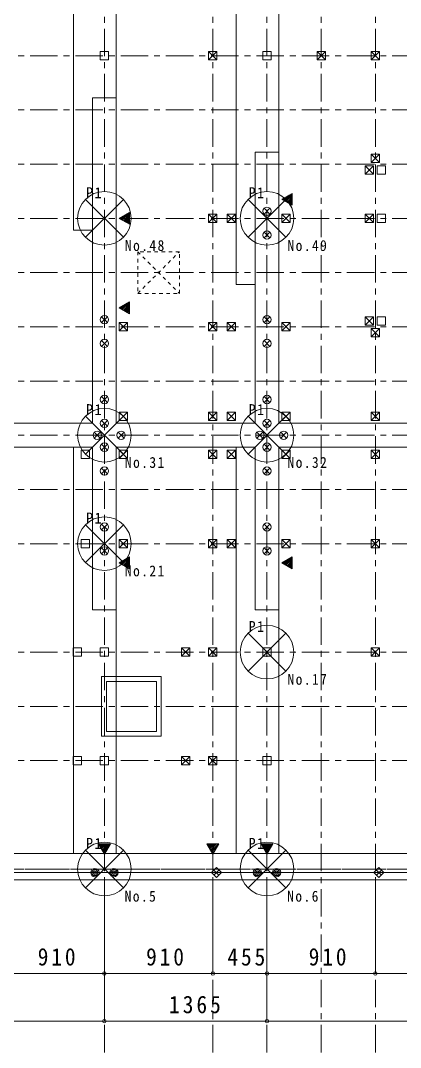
# Model space of a CAD drawing. Units: millimetres at full size, sheet at 1:50. Extents: x -17704 to 55037, y -1981 to 18549.
# Drawn here: x 36915 to 40105, y 5087 to 13704 of the extents above; entities that cross this region are included whole.
import ezdxf

# ---------------------------------------------------------------- set-up
doc = ezdxf.new("R2010")
doc.units = ezdxf.units.MM
doc.header["$LTSCALE"] = 50
doc.linetypes.add('USER2', pattern=[7.6, 4.6, -1, 1, -1])
doc.linetypes.add('USER4', pattern=[1.2, 0.6, -0.6])
for name, color, linetype, lineweight in [('0-1_画層21', 30, 'Continuous', 18), ('8-0', 9, 'Continuous', 18), ('F-0', 7, 'Continuous', 18)]:
    doc.layers.add(name, color=color, linetype=linetype, lineweight=lineweight)
doc.styles.add('ＭＳ ゴシック', font='')
doc.styles.get('ＭＳ ゴシック').set_extended_font_data('MS Gothic')

msp = doc.modelspace()

# ---------------------------------------------------------------- linework, layer by layer
at = {"layer": '0-1_画層21'}
for p, q in [((37359.27, 12953.83), (37359.27, 14643.83)), ((37719.27, 14503.83), (37719.27, 13053.83)), ((38724.27, 12498.83), (38724.27, 14513.83)), ((39084.27, 14513.83), (39084.27, 12598.83)), ((37359.27, 11943.83), (37359.27, 13053.83)), ((37519.27, 11943.83), (37519.27, 13053.83)), ((37519.27, 13053.83), (37719.27, 13053.83)), ((37719.27, 13053.83), (37719.27, 11943.83)), ((38724.27, 11488.83), (38724.27, 12598.83)), ((39084.27, 12598.83), (39084.27, 11488.83)), ((37519.27, 10323.83), (37519.27, 12143.83)), ((37719.27, 12143.83), (37719.27, 10323.83)), ((38884.27, 10323.83), (38884.27, 11688.83)), ((39084.27, 11688.83), (39084.27, 10323.83)), ((38884.27, 11488.83), (38724.27, 11488.83)), ((35899.27, 10323.83), (37519.27, 10323.83)), ((37719.27, 10323.83), (38884.27, 10323.83)), ((39084.27, 10323.83), (40674.27, 10323.83)), ((37519.27, 10123.83), (32289.28, 10123.83)), ((37359.27, 8758.83), (37359.27, 10123.83)), ((37519.27, 8758.83), (37519.27, 10123.83)), ((37719.27, 10123.83), (37719.27, 8758.83)), ((38884.27, 10123.83), (37719.27, 10123.83)), ((38724.27, 8758.83), (38724.27, 10123.83)), ((38884.27, 8758.83), (38884.27, 10123.83)), ((39084.27, 10123.83), (39084.27, 8758.83)), ((40674.27, 10123.83), (39084.27, 10123.83)), ((37359.27, 6713.84), (37359.27, 8858.83)), ((38724.27, 6713.84), (38724.27, 8858.83)), ((37719.27, 8758.83), (37519.27, 8758.83)), ((37719.27, 8758.83), (37719.27, 6713.84)), ((39084.27, 8758.83), (38884.27, 8758.83)), ((39084.27, 8758.83), (39084.27, 6713.84)), ((32289.28, 6713.84), (42069.27, 6713.84)), ((51814.25, 6493.84), (32069.28, 6493.84))]:
    msp.add_line(p, q, dxfattribs=at)
msp.add_lwpolyline([(38884.27, 11488.83), (38884.27, 12598.83), (39084.27, 12598.83)], dxfattribs=at)
at = {"layer": '8-0', "linetype": 'USER2'}
for p, q in [((37619.27, 4665.27), (37619.27, 17849.36)), ((38529.27, 4665.27), (38529.27, 17849.36)), ((38984.27, 4665.27), (38984.27, 17849.36)), ((39439.27, 4665.27), (39439.27, 17849.36)), ((39894.27, 4665.27), (39894.27, 17849.36)), ((29396.01, 13408.83), (52724.25, 13408.83)), ((29396.01, 12953.83), (52724.25, 12953.83)), ((29396.01, 12498.83), (52724.25, 12498.83)), ((29396.01, 12043.83), (52724.25, 12043.83)), ((29396.01, 11588.83), (52724.25, 11588.83)), ((29396.01, 11133.83), (52724.25, 11133.83)), ((29396.01, 10678.83), (52724.25, 10678.83)), ((29396.01, 10223.83), (52724.25, 10223.83)), ((29396.01, 9768.83), (52724.25, 9768.83)), ((29396.01, 9313.83), (52724.25, 9313.83)), ((29396.01, 8403.84), (52724.25, 8403.84)), ((29396.01, 7948.84), (52724.25, 7948.84)), ((29396.01, 7493.84), (52724.25, 7493.84)), ((29396.01, 6583.84), (52724.25, 6583.84))]:
    msp.add_line(p, q, dxfattribs=at)
at = {"layer": '8-0'}
for p, q in [((38494.27, 13373.83), (38564.27, 13443.83)), ((38564.27, 13373.83), (38494.27, 13443.83)), ((39404.27, 13373.83), (39474.27, 13443.83)), ((39474.27, 13373.83), (39404.27, 13443.83)), ((39859.27, 13373.83), (39929.27, 13443.83)), ((39929.27, 13373.83), (39859.27, 13443.83)), ((39859.27, 12513.83), (39929.27, 12583.83)), ((39929.27, 12513.83), (39859.27, 12583.83)), ((39809.27, 12413.83), (39879.27, 12483.83)), ((39879.27, 12413.83), (39809.27, 12483.83)), ((39125.67, 12194.36), (39170.49, 12239.18)), ((39134.64, 12189.18), (39195.87, 12250.42)), ((39116.71, 12199.54), (39137.03, 12219.86)), ((39143.61, 12184.01), (39195.87, 12236.27)), ((39152.57, 12178.83), (39195.87, 12222.13)), ((39161.54, 12173.65), (39195.87, 12207.99)), ((39170.5, 12168.48), (39195.87, 12193.85)), ((39179.47, 12163.3), (39195.87, 12179.71)), ((39188.43, 12158.12), (39195.87, 12165.56)), ((37760.68, 12034.36), (37805.49, 12079.18)), ((37769.64, 12029.18), (37830.87, 12090.42)), ((37778.61, 12024.01), (37830.87, 12076.27)), ((38494.27, 12008.83), (38564.27, 12078.83)), ((38564.27, 12008.83), (38494.27, 12078.83)), ((38649.27, 12008.83), (38719.27, 12078.83)), ((38719.27, 12008.83), (38649.27, 12078.83)), ((38959.52, 12079.08), (39009.02, 12128.58)), ((39009.02, 12079.08), (38959.52, 12128.58)), ((39109.27, 12008.83), (39179.27, 12078.83)), ((39179.27, 12008.83), (39109.27, 12078.83)), ((39809.27, 12008.83), (39879.27, 12078.83)), ((39879.27, 12008.83), (39809.27, 12078.83)), ((37751.71, 12039.54), (37772.03, 12059.86)), ((37787.57, 12018.83), (37830.87, 12062.13)), ((37796.54, 12013.65), (37830.87, 12047.99)), ((37805.51, 12008.48), (37830.87, 12033.85)), ((37814.47, 12003.3), (37830.87, 12019.71)), ((37823.44, 11998.12), (37830.87, 12005.56)), ((37519.27, 11943.83), (37359.27, 11943.83)), ((38959.52, 11879.08), (39009.02, 11928.58)), ((39009.02, 11879.08), (38959.52, 11928.58)), ((37751.71, 11289.54), (37772.03, 11309.86)), ((37760.68, 11284.36), (37805.49, 11329.18)), ((37769.64, 11279.18), (37830.87, 11340.42)), ((37778.61, 11274.01), (37830.87, 11326.27)), ((37787.57, 11268.83), (37830.87, 11312.13)), ((37796.54, 11263.65), (37830.87, 11297.99)), ((37594.52, 11169.08), (37644.02, 11218.58)), ((37644.02, 11169.08), (37594.52, 11218.58)), ((37805.51, 11258.48), (37830.87, 11283.85)), ((37814.47, 11253.3), (37830.87, 11269.71)), ((37823.44, 11248.13), (37830.87, 11255.56)), ((38959.52, 11169.08), (39009.02, 11218.58)), ((39009.02, 11169.08), (38959.52, 11218.58)), ((39809.27, 11148.83), (39879.27, 11218.83)), ((39879.27, 11148.83), (39809.27, 11218.83)), ((37744.27, 11098.83), (37814.27, 11168.83)), ((37814.27, 11098.83), (37744.27, 11168.83)), ((38494.27, 11098.83), (38564.27, 11168.83)), ((38564.27, 11098.83), (38494.27, 11168.83)), ((38649.27, 11098.83), (38719.27, 11168.83)), ((38719.27, 11098.83), (38649.27, 11168.83)), ((39109.27, 11098.83), (39179.27, 11168.83)), ((39179.27, 11098.83), (39109.27, 11168.83)), ((39859.27, 11048.83), (39929.27, 11118.83)), ((39929.27, 11048.83), (39859.27, 11118.83)), ((37594.52, 10969.08), (37644.02, 11018.58)), ((37644.02, 10969.08), (37594.52, 11018.58)), ((38959.52, 10969.08), (39009.02, 11018.58)), ((39009.02, 10969.08), (38959.52, 11018.58)), ((37594.52, 10499.08), (37644.02, 10548.58)), ((37644.02, 10499.08), (37594.52, 10548.58)), ((38959.52, 10499.08), (39009.02, 10548.58)), ((39009.02, 10499.08), (38959.52, 10548.58)), ((37594.52, 10299.08), (37644.02, 10348.58)), ((37644.02, 10299.08), (37594.52, 10348.58)), ((37744.27, 10348.83), (37814.27, 10418.83)), ((37814.27, 10348.83), (37744.27, 10418.83)), ((38494.27, 10348.83), (38564.27, 10418.83)), ((38564.27, 10348.83), (38494.27, 10418.83)), ((38649.27, 10348.83), (38719.27, 10418.83)), ((38719.27, 10348.83), (38649.27, 10418.83)), ((38959.52, 10299.08), (39009.02, 10348.58)), ((39009.02, 10299.08), (38959.52, 10348.58)), ((39109.27, 10348.83), (39179.27, 10418.83)), ((39179.27, 10348.83), (39109.27, 10418.83)), ((39859.27, 10348.83), (39929.27, 10418.83)), ((39929.27, 10348.83), (39859.27, 10418.83)), ((37534.52, 10199.08), (37584.02, 10248.58)), ((37584.02, 10199.08), (37534.52, 10248.58)), ((37734.52, 10199.08), (37784.02, 10248.58)), ((37784.02, 10199.08), (37734.52, 10248.58)), ((38899.52, 10199.08), (38949.02, 10248.58)), ((38949.02, 10199.08), (38899.52, 10248.58)), ((39099.52, 10199.08), (39149.02, 10248.58)), ((39149.02, 10199.08), (39099.52, 10248.58)), ((37594.52, 10099.08), (37644.02, 10148.58)), ((37644.02, 10099.08), (37594.52, 10148.58)), ((37744.27, 10028.83), (37814.27, 10098.83)), ((37814.27, 10028.83), (37744.27, 10098.83)), ((38494.27, 10028.83), (38564.27, 10098.83)), ((38564.27, 10028.83), (38494.27, 10098.83)), ((38649.27, 10028.83), (38719.27, 10098.83)), ((38719.27, 10028.83), (38649.27, 10098.83)), ((38959.52, 10099.08), (39009.02, 10148.58)), ((39009.02, 10099.08), (38959.52, 10148.58)), ((39109.27, 10028.83), (39179.27, 10098.83)), ((39179.27, 10028.83), (39109.27, 10098.83)), ((39859.27, 10028.83), (39929.27, 10098.83)), ((39929.27, 10028.83), (39859.27, 10098.83)), ((37594.52, 9899.08), (37644.02, 9948.58)), ((37644.02, 9899.08), (37594.52, 9948.58)), ((38959.52, 9899.08), (39009.02, 9948.58)), ((39009.02, 9899.08), (38959.52, 9948.58)), ((37594.52, 9429.09), (37644.02, 9478.58)), ((37644.02, 9429.09), (37594.52, 9478.58)), ((38959.52, 9429.09), (39009.02, 9478.58)), ((39009.02, 9429.09), (38959.52, 9478.58)), ((37744.27, 9278.83), (37814.27, 9348.83)), ((37814.27, 9278.83), (37744.27, 9348.83)), ((38494.27, 9278.83), (38564.27, 9348.83)), ((38564.27, 9278.83), (38494.27, 9348.83)), ((38649.27, 9278.83), (38719.27, 9348.83)), ((38719.27, 9278.83), (38649.27, 9348.83)), ((39109.27, 9278.83), (39179.27, 9348.83)), ((39179.27, 9278.83), (39109.27, 9348.83)), ((39859.27, 9278.83), (39929.27, 9348.83)), ((39929.27, 9278.83), (39859.27, 9348.83)), ((37594.52, 9229.09), (37644.02, 9278.58)), ((37644.02, 9229.09), (37594.52, 9278.58)), ((38959.52, 9229.09), (39009.02, 9278.58)), ((39009.02, 9229.09), (38959.52, 9278.58)), ((37751.71, 9149.54), (37772.03, 9169.86)), ((37760.68, 9144.36), (37805.49, 9189.18)), ((37769.64, 9139.19), (37830.87, 9200.42)), ((37778.61, 9134.01), (37830.87, 9186.28)), ((37787.57, 9128.83), (37830.87, 9172.14)), ((37796.54, 9123.66), (37830.87, 9157.99)), ((37805.51, 9118.48), (37830.87, 9143.85)), ((39116.71, 9149.54), (39137.03, 9169.86)), ((39125.67, 9144.36), (39170.49, 9189.18)), ((39134.64, 9139.19), (39195.87, 9200.42)), ((39143.61, 9134.01), (39195.87, 9186.28)), ((39152.57, 9128.83), (39195.87, 9172.14)), ((39161.54, 9123.66), (39195.87, 9157.99)), ((39170.5, 9118.48), (39195.87, 9143.85)), ((37814.47, 9113.31), (37830.87, 9129.71)), ((37823.44, 9108.13), (37830.87, 9115.57)), ((39179.47, 9113.31), (39195.87, 9129.71)), ((39188.43, 9108.13), (39195.87, 9115.57)), ((38266.77, 8368.84), (38336.77, 8438.84)), ((38336.77, 8368.84), (38266.77, 8438.84)), ((38494.27, 8368.84), (38564.27, 8438.84)), ((38564.27, 8368.84), (38494.27, 8438.84)), ((39859.27, 8368.84), (39929.27, 8438.84)), ((39929.27, 8368.84), (39859.27, 8438.84)), ((38266.77, 7458.84), (38336.77, 7528.84)), ((38336.77, 7458.84), (38266.77, 7528.84)), ((38494.27, 7458.84), (38564.27, 7528.84)), ((38564.27, 7458.84), (38494.27, 7528.84)), ((37573.57, 6788), (37581.01, 6795.44)), ((37578.74, 6779.04), (37595.15, 6795.44)), ((37583.92, 6770.07), (37609.29, 6795.44)), ((37589.1, 6761.1), (37623.43, 6795.44)), ((37594.27, 6752.14), (37637.57, 6795.44)), ((37599.45, 6743.17), (37651.72, 6795.44)), ((37604.63, 6734.21), (37665.86, 6795.44)), ((37609.8, 6725.24), (37654.62, 6770.06)), ((37614.98, 6716.28), (37635.3, 6736.6)), ((38483.57, 6788), (38491, 6795.44)), ((38488.74, 6779.04), (38505.15, 6795.44)), ((38493.92, 6770.07), (38519.29, 6795.44)), ((38499.1, 6761.1), (38533.43, 6795.44)), ((38504.27, 6752.14), (38547.57, 6795.44)), ((38509.45, 6743.17), (38561.71, 6795.44)), ((38514.62, 6734.21), (38575.86, 6795.44)), ((38519.8, 6725.24), (38564.62, 6770.06)), ((38524.98, 6716.28), (38545.3, 6736.6)), ((38938.57, 6788), (38946, 6795.44)), ((38943.74, 6779.04), (38960.15, 6795.44)), ((38948.92, 6770.07), (38974.29, 6795.44)), ((38954.09, 6761.1), (38988.43, 6795.44)), ((38959.27, 6752.14), (39002.57, 6795.44)), ((38964.45, 6743.17), (39016.71, 6795.44)), ((38969.62, 6734.21), (39030.86, 6795.44)), ((38974.8, 6725.24), (39019.62, 6770.06)), ((38979.98, 6716.28), (39000.3, 6736.6)), ((38517.06, 6554.05), (38559.06, 6596.05)), ((38559.06, 6511.62), (38517.06, 6553.62)), ((38538.27, 6532.84), (38580.27, 6574.84)), ((38580.27, 6532.84), (38538.27, 6574.84)), ((38601.48, 6554.05), (38559.48, 6596.05)), ((38559.48, 6511.62), (38601.48, 6553.62)), ((39882.06, 6554.05), (39924.06, 6596.05)), ((39924.06, 6511.62), (39882.06, 6553.62)), ((39903.27, 6532.84), (39945.27, 6574.84)), ((39945.27, 6532.84), (39903.27, 6574.84)), ((39966.48, 6554.05), (39924.48, 6596.05)), ((39924.48, 6511.62), (39966.48, 6553.62)), ((37619.27, 5306.81), (37619.27, 6506.81)), ((37619.27, 5306.81), (37619.27, 6506.81)), ((37619.27, 5706.81), (37619.27, 6506.81)), ((37619.27, 5706.81), (37619.27, 6506.81)), ((38529.27, 5706.81), (38529.27, 6506.81)), ((38529.27, 5706.81), (38529.27, 6506.81)), ((38984.27, 5306.81), (38984.27, 6506.81)), ((38984.27, 5306.81), (38984.27, 6506.81)), ((38984.27, 5706.81), (38984.27, 6506.81)), ((38984.27, 5706.81), (38984.27, 6506.81)), ((39894.27, 5706.81), (39894.27, 6506.81)), ((39894.27, 5706.81), (39894.27, 6506.81)), ((36709.27, 5706.81), (37619.27, 5706.81)), ((37619.27, 5706.81), (38529.27, 5706.81)), ((38529.27, 5706.81), (38984.27, 5706.81)), ((38984.27, 5706.81), (39894.27, 5706.81)), ((39894.27, 5706.81), (40804.27, 5706.81)), ((32159.28, 5306.81), (37619.27, 5306.81)), ((37619.27, 5306.81), (38984.27, 5306.81)), ((38984.27, 5306.81), (42169.27, 5306.81))]:
    msp.add_line(p, q, dxfattribs=at)
at = {"layer": '8-0', "linetype": 'USER4'}
for p, q in [((37899.27, 11413.83), (38249.27, 11763.83)), ((37899.27, 11763.83), (38249.27, 11413.83))]:
    msp.add_line(p, q, dxfattribs=at)
at = {"layer": '8-0', "linetype": 'USER2'}
msp.add_lwpolyline([(32159.28, 14773.83), (38529.27, 14773.83), (38529.27, 16593.82), (40804.27, 16593.82), (40804.27, 10223.83), (43534.26, 10223.83), (43534.26, 17048.82), (48539.26, 17048.82), (48539.26, 15683.83), (50359.26, 15683.83), (50359.26, 12498.83), (49449.26, 12498.83), (49449.26, 9313.83), (51724.25, 9313.83), (51724.25, 6583.84), (32159.28, 6583.84)], close=True, dxfattribs=at)
at = {"layer": '8-0'}
for points in [[(37584.27, 13373.83), (37654.27, 13373.83), (37654.27, 13443.83), (37584.27, 13443.83)], [(38494.27, 13373.83), (38564.27, 13373.83), (38564.27, 13443.83), (38494.27, 13443.83)], [(38949.27, 13373.83), (39019.27, 13373.83), (39019.27, 13443.83), (38949.27, 13443.83)], [(39404.27, 13373.83), (39474.27, 13373.83), (39474.27, 13443.83), (39404.27, 13443.83)], [(39859.27, 13373.83), (39929.27, 13373.83), (39929.27, 13443.83), (39859.27, 13443.83)], [(39859.27, 12513.83), (39929.27, 12513.83), (39929.27, 12583.83), (39859.27, 12583.83)], [(39809.27, 12413.83), (39879.27, 12413.83), (39879.27, 12483.83), (39809.27, 12483.83)], [(39909.27, 12413.83), (39979.27, 12413.83), (39979.27, 12483.83), (39909.27, 12483.83)], [(39109.27, 12203.83), (39195.87, 12153.83), (39195.87, 12253.83)], [(37744.27, 12043.83), (37830.87, 11993.83), (37830.87, 12093.83)], [(38494.27, 12008.83), (38564.27, 12008.83), (38564.27, 12078.83), (38494.27, 12078.83)], [(38649.27, 12008.83), (38719.27, 12008.83), (38719.27, 12078.83), (38649.27, 12078.83)], [(39109.27, 12008.83), (39179.27, 12008.83), (39179.27, 12078.83), (39109.27, 12078.83)], [(39809.27, 12008.83), (39879.27, 12008.83), (39879.27, 12078.83), (39809.27, 12078.83)], [(39909.27, 12008.83), (39979.27, 12008.83), (39979.27, 12078.83), (39909.27, 12078.83)], [(37744.27, 11293.83), (37830.87, 11243.83), (37830.87, 11343.83)], [(39809.27, 11148.83), (39879.27, 11148.83), (39879.27, 11218.83), (39809.27, 11218.83)], [(39909.27, 11148.83), (39979.27, 11148.83), (39979.27, 11218.83), (39909.27, 11218.83)], [(37744.27, 11098.83), (37814.27, 11098.83), (37814.27, 11168.83), (37744.27, 11168.83)], [(38494.27, 11098.83), (38564.27, 11098.83), (38564.27, 11168.83), (38494.27, 11168.83)], [(38649.27, 11098.83), (38719.27, 11098.83), (38719.27, 11168.83), (38649.27, 11168.83)], [(39109.27, 11098.83), (39179.27, 11098.83), (39179.27, 11168.83), (39109.27, 11168.83)], [(39859.27, 11048.83), (39929.27, 11048.83), (39929.27, 11118.83), (39859.27, 11118.83)], [(37744.27, 10348.83), (37814.27, 10348.83), (37814.27, 10418.83), (37744.27, 10418.83)], [(38494.27, 10348.83), (38564.27, 10348.83), (38564.27, 10418.83), (38494.27, 10418.83)], [(38649.27, 10348.83), (38719.27, 10348.83), (38719.27, 10418.83), (38649.27, 10418.83)], [(39109.27, 10348.83), (39179.27, 10348.83), (39179.27, 10418.83), (39109.27, 10418.83)], [(39859.27, 10348.83), (39929.27, 10348.83), (39929.27, 10418.83), (39859.27, 10418.83)], [(37424.27, 10028.83), (37494.27, 10028.83), (37494.27, 10098.83), (37424.27, 10098.83)], [(37744.27, 10028.83), (37814.27, 10028.83), (37814.27, 10098.83), (37744.27, 10098.83)], [(38494.27, 10028.83), (38564.27, 10028.83), (38564.27, 10098.83), (38494.27, 10098.83)], [(38649.27, 10028.83), (38719.27, 10028.83), (38719.27, 10098.83), (38649.27, 10098.83)], [(39109.27, 10028.83), (39179.27, 10028.83), (39179.27, 10098.83), (39109.27, 10098.83)], [(39859.27, 10028.83), (39929.27, 10028.83), (39929.27, 10098.83), (39859.27, 10098.83)], [(37424.27, 9278.83), (37494.27, 9278.83), (37494.27, 9348.83), (37424.27, 9348.83)], [(37744.27, 9278.83), (37814.27, 9278.83), (37814.27, 9348.83), (37744.27, 9348.83)], [(38494.27, 9278.83), (38564.27, 9278.83), (38564.27, 9348.83), (38494.27, 9348.83)], [(38649.27, 9278.83), (38719.27, 9278.83), (38719.27, 9348.83), (38649.27, 9348.83)], [(39109.27, 9278.83), (39179.27, 9278.83), (39179.27, 9348.83), (39109.27, 9348.83)], [(39859.27, 9278.83), (39929.27, 9278.83), (39929.27, 9348.83), (39859.27, 9348.83)], [(37744.27, 9153.83), (37830.87, 9103.83), (37830.87, 9203.83)], [(39109.27, 9153.83), (39195.87, 9103.83), (39195.87, 9203.83)], [(37356.77, 8368.84), (37426.77, 8368.84), (37426.77, 8438.84), (37356.77, 8438.84)], [(37584.27, 8368.84), (37654.27, 8368.84), (37654.27, 8438.84), (37584.27, 8438.84)], [(38266.77, 8368.84), (38336.77, 8368.84), (38336.77, 8438.84), (38266.77, 8438.84)], [(38494.27, 8368.84), (38564.27, 8368.84), (38564.27, 8438.84), (38494.27, 8438.84)], [(38949.27, 8368.84), (39019.27, 8368.84), (39019.27, 8438.84), (38949.27, 8438.84)], [(39859.27, 8368.84), (39929.27, 8368.84), (39929.27, 8438.84), (39859.27, 8438.84)], [(38096.27, 8198.84), (37596.27, 8198.84), (37596.27, 7698.84), (38096.27, 7698.84)], [(38056.27, 8158.84), (37636.27, 8158.84), (37636.27, 7738.84), (38056.27, 7738.84)], [(37356.77, 7458.84), (37426.77, 7458.84), (37426.77, 7528.84), (37356.77, 7528.84)], [(37584.27, 7458.84), (37654.27, 7458.84), (37654.27, 7528.84), (37584.27, 7528.84)], [(38266.77, 7458.84), (38336.77, 7458.84), (38336.77, 7528.84), (38266.77, 7528.84)], [(38494.27, 7458.84), (38564.27, 7458.84), (38564.27, 7528.84), (38494.27, 7528.84)], [(38949.27, 7458.84), (39019.27, 7458.84), (39019.27, 7528.84), (38949.27, 7528.84)], [(37619.27, 6708.84), (37669.27, 6795.44), (37569.27, 6795.44)], [(38529.27, 6708.84), (38579.27, 6795.44), (38479.27, 6795.44)], [(38984.27, 6708.84), (39034.27, 6795.44), (38934.27, 6795.44)]]:
    msp.add_lwpolyline(points, close=True, dxfattribs=at)
at = {"layer": '8-0', "linetype": 'USER4'}
msp.add_lwpolyline([(38249.27, 11763.83), (37899.27, 11763.83), (37899.27, 11413.83), (38249.27, 11413.83)], close=True, dxfattribs=at)
at = {"layer": '8-0'}
msp.add_lwpolyline([(51754.25, 9343.83), (51754.25, 6553.84), (32129.28, 6553.84), (31219.28, 6553.84)], dxfattribs=at)
for centre, radius in [((38984.27, 12103.83), 35), ((38984.27, 11903.83), 35), ((37619.27, 11193.83), 35), ((38984.27, 11193.83), 35), ((37619.27, 10993.83), 35), ((38984.27, 10993.83), 35), ((37619.27, 10523.83), 35), ((38984.27, 10523.83), 35), ((37619.27, 10323.83), 35), ((38984.27, 10323.83), 35), ((37559.27, 10223.83), 35), ((37759.27, 10223.83), 35), ((38924.27, 10223.83), 35), ((39124.27, 10223.83), 35), ((37619.27, 10123.83), 35), ((38984.27, 10123.83), 35), ((37619.27, 9923.83), 35), ((38984.27, 9923.83), 35), ((37619.27, 9453.83), 35), ((38984.27, 9453.83), 35), ((37619.27, 9253.83), 35), ((38984.27, 9253.83), 35), ((37539.27, 6553.84), 35), ((37539.27, 6553.84), 25), ((37539.27, 6553.84), 15), ((37539.27, 6553.84), 5), ((37699.27, 6553.84), 35), ((37699.27, 6553.84), 25), ((37699.27, 6553.84), 15), ((37699.27, 6553.84), 5), ((38904.27, 6553.84), 35), ((38904.27, 6553.84), 25), ((38904.27, 6553.84), 15), ((38904.27, 6553.84), 5), ((39064.27, 6553.84), 35), ((39064.27, 6553.84), 25), ((39064.27, 6553.84), 15), ((39064.27, 6553.84), 5), ((37619.27, 5706.81), 15), ((37619.27, 5706.81), 15), ((38529.27, 5706.81), 15), ((38529.27, 5706.81), 15), ((38984.27, 5706.81), 15), ((38984.27, 5706.81), 15), ((39894.27, 5706.81), 15), ((39894.27, 5706.81), 15), ((37619.27, 5306.81), 15), ((37619.27, 5306.81), 15), ((38984.27, 5306.81), 15), ((38984.27, 5306.81), 15)]:
    msp.add_circle(centre, radius, dxfattribs=at)
at = {"layer": 'F-0', "color": 5}
for p, q in [((37460.19, 11884.73), (37778.39, 12202.93)), ((37460.19, 12202.93), (37778.39, 11884.73)), ((38825.19, 11884.73), (39143.39, 12202.93)), ((38825.19, 12202.93), (39143.39, 11884.73)), ((37460.19, 10064.73), (37778.39, 10382.93)), ((37460.19, 10382.93), (37778.39, 10064.73)), ((38825.19, 10064.73), (39143.39, 10382.93)), ((38825.19, 10382.93), (39143.39, 10064.73)), ((37460.19, 9154.73), (37778.39, 9472.93)), ((37460.19, 9472.93), (37778.39, 9154.73)), ((38825.19, 8244.73), (39143.39, 8562.93)), ((38825.19, 8562.93), (39143.39, 8244.73)), ((37460.19, 6424.73), (37778.39, 6742.93)), ((37460.19, 6742.93), (37778.39, 6424.73)), ((38825.19, 6424.73), (39143.39, 6742.93)), ((38825.19, 6742.93), (39143.39, 6424.73))]:
    msp.add_line(p, q, dxfattribs=at)
for centre in [(37619.29, 12043.83), (38984.29, 12043.83), (37619.29, 10223.83), (38984.29, 10223.83), (37619.29, 9313.83), (38984.29, 8403.83), (37619.29, 6583.83), (38984.29, 6583.83)]:
    msp.add_circle(centre, 225, dxfattribs=at)

# ---------------------------------------------------------------- texts
at = {"layer": '8-0', "color": 7, "char_height": 146.6, "attachment_point": 7, "style": 'ＭＳ ゴシック'}
for s, insert in [('\\T1.27;\\W0.9;910', (37059.53, 5771.75)), ('\\T1.27;\\W0.9;910', (37969.52, 5771.75)), ('\\T1.27;\\W0.9;455', (38652.02, 5771.75)), ('\\T1.27;\\W0.9;910', (39334.52, 5771.75)), ('\\T1.28;\\W0.9;1365', (38162.13, 5371.75))]:
    msp.add_mtext(s, dxfattribs=dict(at, insert=insert))
at = {"layer": 'F-0', "char_height": 91.64, "attachment_point": 7, "style": 'ＭＳ ゴシック'}
for s, insert in [('\\T1.21;\\W0.95;P1', (37464.65, 12213.13)), ('\\T1.21;\\W0.95;P1', (38829.65, 12213.13)), ('\\T1.22;\\W0.9;No.48', (37791.87, 11768.63)), ('\\T1.22;\\W0.9;No.49', (39156.87, 11768.63)), ('\\T1.21;\\W0.95;P1', (37464.65, 10393.13)), ('\\T1.21;\\W0.95;P1', (38829.65, 10393.13)), ('\\T1.22;\\W0.9;No.31', (37791.87, 9948.63)), ('\\T1.22;\\W0.9;No.32', (39156.87, 9948.63)), ('\\T1.21;\\W0.95;P1', (37464.65, 9483.13)), ('\\T1.22;\\W0.9;No.21', (37791.87, 9038.63)), ('\\T1.21;\\W0.95;P1', (38829.65, 8573.13)), ('\\T1.22;\\W0.9;No.17', (39156.87, 8128.63)), ('\\T1.21;\\W0.95;P1', (37464.65, 6753.13)), ('\\T1.21;\\W0.95;P1', (38829.65, 6753.13)), ('\\T1.22;\\W0.9;No.5', (37789.29, 6308.62)), ('\\T1.22;\\W0.9;No.6', (39154.3, 6308.62))]:
    msp.add_mtext(s, dxfattribs=dict(at, insert=insert))

doc.saveas('drawing.dxf')
